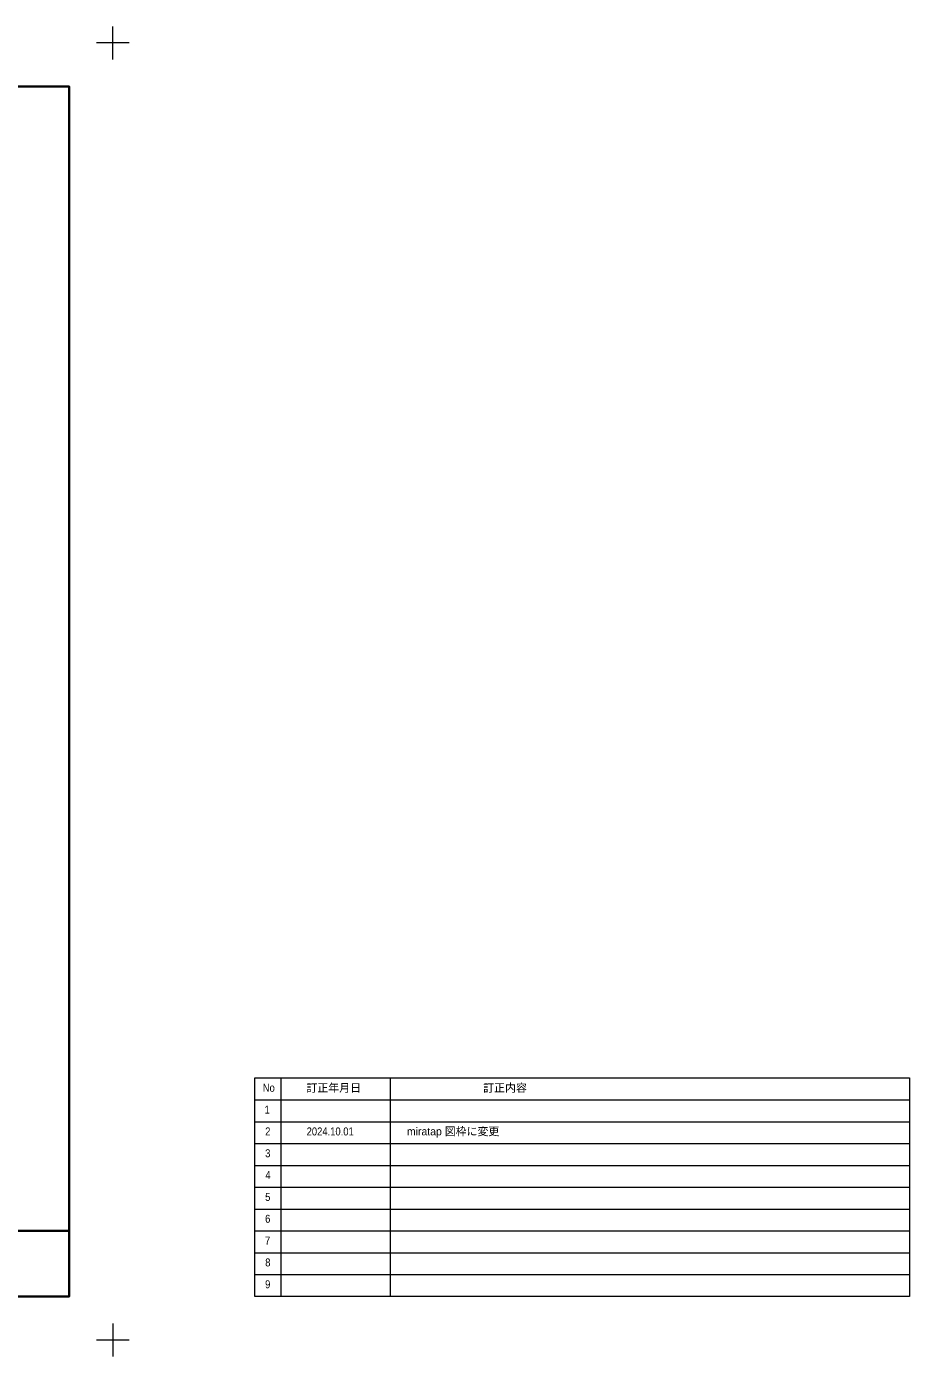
# Model space of a CAD drawing. Units: millimetres on the paper. Extents: x -303 to 303, y -152 to 152.
# Drawn here: x 100.8 to 303.1, y -152.2 to 152.2 of the extents above; entities that cross this region are included whole.
import ezdxf
from ezdxf.enums import TextEntityAlignment as Align

# ---------------------------------------------------------------- set-up
doc = ezdxf.new("R2010")
doc.units = ezdxf.units.MM
doc.layers.add('0-1_1図面枠', color=7, linetype='Continuous', lineweight=20)
doc.styles.add('ＭＳ Ｐゴシック', font='')
doc.styles.get('ＭＳ Ｐゴシック').set_extended_font_data('MS PGothic')

# ---------------------------------------------------------------- blocks, each defined once
blk = doc.blocks.new('グループ-1')
at = {"layer": '0-1_1図面枠', "lineweight": 15}
for p, q in [((-210, 144.75), (-210, 152.25)), ((210, 144.75), (210, 152.25)), ((-213.75, 148.5), (-206.25, 148.5)), ((213.75, 148.5), (206.25, 148.5)), ((-210, -144.75), (-210, -152.25)), ((210, -144.75), (210, -152.25)), ((-213.75, -148.5), (-206.25, -148.5)), ((213.75, -148.5), (206.25, -148.5))]:
    blk.add_line(p, q, dxfattribs=at)
blk = doc.blocks.new('グループ-2')
at = {"layer": '0-1_1図面枠', "lineweight": 15}
for p, q in [((248.5, -88.5), (248.5, -138.5)), ((273.5, -88.5), (273.5, -138.5)), ((242.5, -93.5), (392.5, -93.5)), ((242.5, -98.5), (392.5, -98.5)), ((242.5, -103.5), (392.5, -103.5)), ((242.5, -108.5), (392.5, -108.5)), ((242.5, -113.5), (392.5, -113.5)), ((242.5, -118.5), (392.5, -118.5)), ((242.5, -123.5), (392.5, -123.5)), ((242.5, -128.5), (392.5, -128.5)), ((242.5, -133.5), (392.5, -133.5))]:
    blk.add_line(p, q, dxfattribs=at)
blk.add_lwpolyline([(242.5, -88.5), (392.5, -88.5), (392.5, -138.5), (242.5, -138.5)], close=True, dxfattribs=at)
blk = doc.blocks.new('グループ-3')
at = {"layer": '0-1_1図面枠', "lineweight": 35}
for p, q in [((-200, -123.5), (200, -123.5)), ((-107.5, -123.5), (-107.5, -138.5)), ((55, -123.5), (55, -138.5)), ((95, -123.5), (95, -138.5)), ((125, -123.5), (125, -138.5)), ((155, -123.5), (155, -138.5))]:
    blk.add_line(p, q, dxfattribs=at)
blk.add_lwpolyline([(-200, 138.5), (200, 138.5), (200, -138.5), (-200, -138.5)], close=True, dxfattribs=at)
blk = doc.blocks.new('図面枠')
at = {"layer": '0-1_1図面枠'}
for name in ['グループ-1', 'グループ-3', 'グループ-2']:
    blk.add_blockref(name, (0, 0), dxfattribs=at)
at = {"layer": '0-1_1図面枠', "style": 'ＭＳ Ｐゴシック', "width": 0.9}
for s, height, p in [('No', 1.834, (244.327, -92.198)), ('1', 1.833, (244.741, -97.203)), ('2', 1.833, (244.875, -102.198)), ('3', 1.833, (244.875, -107.198)), ('4', 1.833, (244.914, -112.198)), ('5', 1.833, (244.875, -117.198)), ('6', 1.833, (244.865, -122.198)), ('7', 1.833, (244.836, -127.198)), ('8', 1.833, (244.885, -132.198)), ('9', 1.833, (244.865, -137.198))]:
    blk.add_text(s, height=height, dxfattribs=at).set_placement(p, align=Align.BOTTOM_LEFT)
at = {"layer": '0-1_1図面枠', "style": 'ＭＳ Ｐゴシック'}
for s, p in [('訂正年月日', (254.336, -92.231)), ('訂正内容', (294.836, -92.236))]:
    blk.add_text(s, height=1.833, dxfattribs=at).set_placement(p, align=Align.BOTTOM_LEFT)

msp = doc.modelspace()

# ---------------------------------------------------------------- block references
at = {"layer": '0-1_1図面枠'}
msp.add_blockref('図面枠', (-89.375, 0), dxfattribs=at)

# ---------------------------------------------------------------- texts
at = {"layer": '0-1_1図面枠', "style": 'ＭＳ Ｐゴシック', "width": 0.9}
msp.add_text('2024.10.01', height=1.833, dxfattribs=at).set_placement((165, -102.203), align=Align.BOTTOM_LEFT)
at = {"layer": '0-1_1図面枠', "style": 'ＭＳ Ｐゴシック'}
msp.add_text('miratap 図枠に変更', height=1.834, dxfattribs=at).set_placement((187.981, -102.188), align=Align.BOTTOM_LEFT)

doc.saveas('drawing.dxf')
